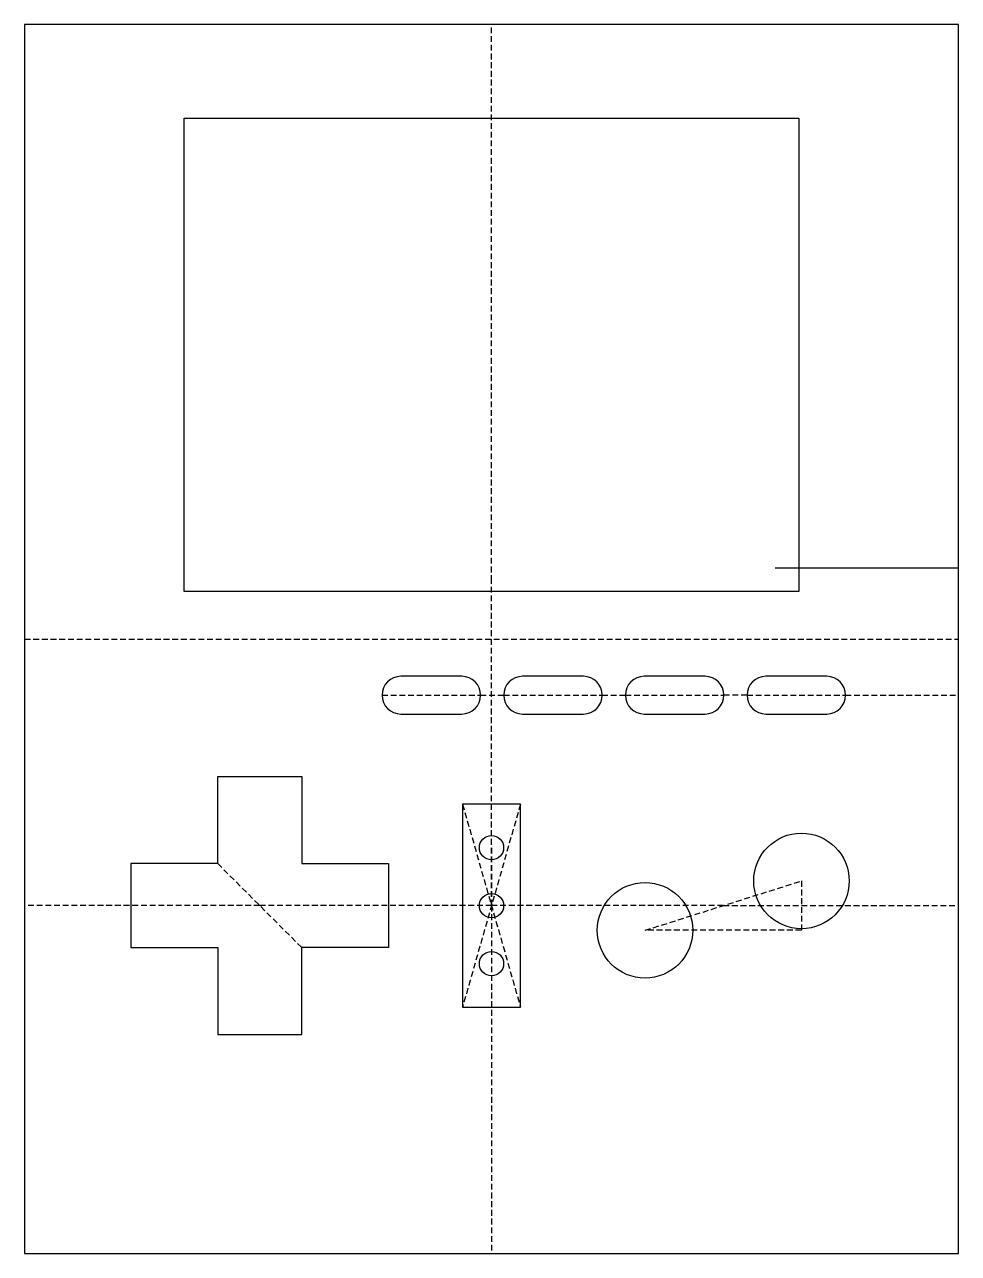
# Model space of a CAD drawing. Header units: millimetres. Extents: x -40 to 40, y -53 to 53.
import ezdxf

# ---------------------------------------------------------------- set-up
doc = ezdxf.new("R2010")
doc.units = ezdxf.units.MM
doc.linetypes.add('DASHED', pattern=[0.75, 0.5, -0.25])
doc.layers.get('0').update_dxf_attribs({"linetype": 'CONTINUOUS'})

msp = doc.modelspace()

# ---------------------------------------------------------------- linework, layer by layer
at = {"linetype": 'DASHED'}
for p, q in [((0, 5), (0, 53)), ((40.3, -4.85), (40.3, 6.15)), ((0, -23), (0, 5)), ((-40.3, 0), (40.3, 0)), ((-9.45, -4.85), (-0.95, -4.85)), ((-0.95, -4.85), (1.05, -4.85)), ((1.05, -4.85), (9.55, -4.85)), ((9.55, -4.85), (11.55, -4.85)), ((11.55, -4.85), (20.05, -4.85)), ((22.05, -4.85), (20.05, -4.85)), ((22.05, -4.85), (30.55, -4.85)), ((30.55, -4.85), (40.3, -4.85)), ((2.5, -14.25), (-2.5, -31.75)), ((-2.5, -14.25), (2.5, -31.75)), ((0, -18), (0, -23)), ((-23.63, -19.37), (-16.38, -26.62)), ((13.25, -25.13), (26.75, -20.87)), ((26.75, -20.87), (26.75, -25.13)), ((-20, -23), (-40.3, -23)), ((0, -23), (-20, -23)), ((0, -23), (0, -28)), ((0, -23), (0, -53)), ((20, -23), (0, -23)), ((20, -23), (40.3, -23)), ((26.75, -25.13), (13.25, -25.13))]:
    msp.add_line(p, q, dxfattribs=at)
for p, q in [((24.48, 6.15), (40.3, 6.15)), ((-23.63, -19.37), (-23.63, -11.87)), ((-23.63, -11.87), (-16.38, -11.87)), ((-16.38, -11.87), (-16.38, -19.37)), ((-23.63, -19.37), (-31.13, -19.37)), ((-31.13, -19.37), (-31.13, -26.62)), ((-16.38, -19.37), (-8.88, -19.37)), ((-8.88, -19.37), (-8.88, -26.62)), ((-31.13, -26.62), (-23.63, -26.62)), ((-23.63, -26.62), (-23.63, -34.12)), ((-8.88, -26.62), (-16.38, -26.62)), ((-16.38, -34.12), (-16.38, -26.62)), ((-23.63, -34.12), (-16.38, -34.12))]:
    msp.add_line(p, q)
for points in [[(40.3, -53), (40.3, 53), (-40.3, 53), (-40.3, -53)], [(40.3, -53), (40.3, 53), (-40.3, 53), (-40.3, -53)], [(-26.53, 4.11), (-26.53, 44.92), (26.53, 44.92), (26.53, 4.11)], [(26.53, 4.11), (-26.53, 4.11), (-26.53, 44.92), (26.53, 44.92)], [(2.5, -14.25), (-2.5, -14.25), (-2.5, -31.75), (2.5, -31.75)]]:
    msp.add_lwpolyline(points, close=True)
for points in [[(-7.82, -6.47), (-2.57, -6.47, 1), (-2.57, -3.22), (-7.82, -3.22, 1)], [(2.68, -6.47), (7.93, -6.47, 1), (7.93, -3.22), (2.68, -3.22, 1)], [(13.18, -6.47), (18.43, -6.47, 1), (18.43, -3.22), (13.18, -3.22, 1)], [(23.68, -6.47), (28.93, -6.47, 1), (28.93, -3.22), (23.68, -3.22, 1)]]:
    msp.add_lwpolyline(points, format="xyb", close=True)
for centre, radius in [((0, -18), 1.05), ((26.75, -20.87), 4.12), ((13.25, -25.13), 4.12), ((0, -23), 1.05), ((0, -28), 1.05)]:
    msp.add_circle(centre, radius)
msp.add_point((0, -23))

doc.saveas('drawing.dxf')
